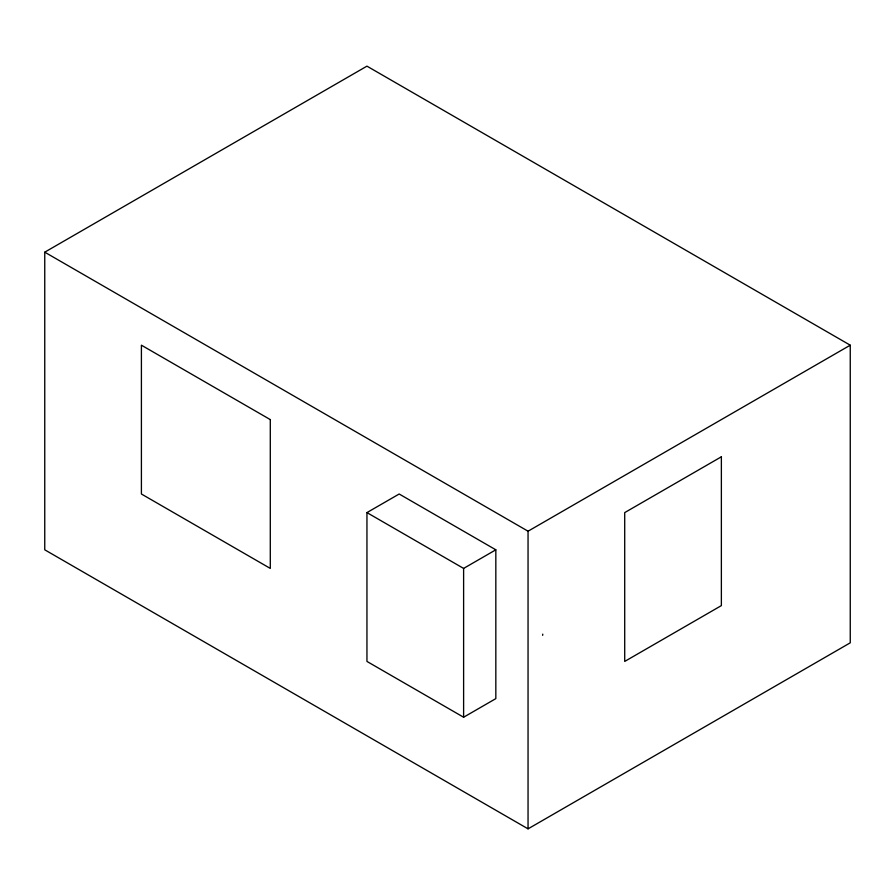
<?xml version="1.0" encoding="UTF-8"?>
<svg xmlns="http://www.w3.org/2000/svg" width="895" height="895" viewBox="0 0 895 895"><rect width="100%" height="100%" fill="white"/><g stroke="black" fill="none" stroke-linecap="round" stroke-linejoin="round"><path stroke-width="1.34" d="M542.65 635.327L542.762 634.141M44.75 252.177L366.95 66.152L850.25 345.19L850.25 642.823L528.05 828.848L44.75 549.81L44.75 252.177L528.05 531.205L850.25 345.19M366.95 512.6L399.17 494.006L495.83 549.81L495.83 698.626L463.61 717.231L366.95 661.427L366.95 512.6L463.61 568.414L495.83 549.81M528.05 531.205L528.05 828.848M463.61 568.414L463.61 717.231M721.37 456.797L624.71 512.6L624.71 661.427L721.37 605.613L721.37 456.797M270.29 419.598L141.41 345.19L141.41 494.006L270.29 568.414L270.29 419.598"/></g></svg>
